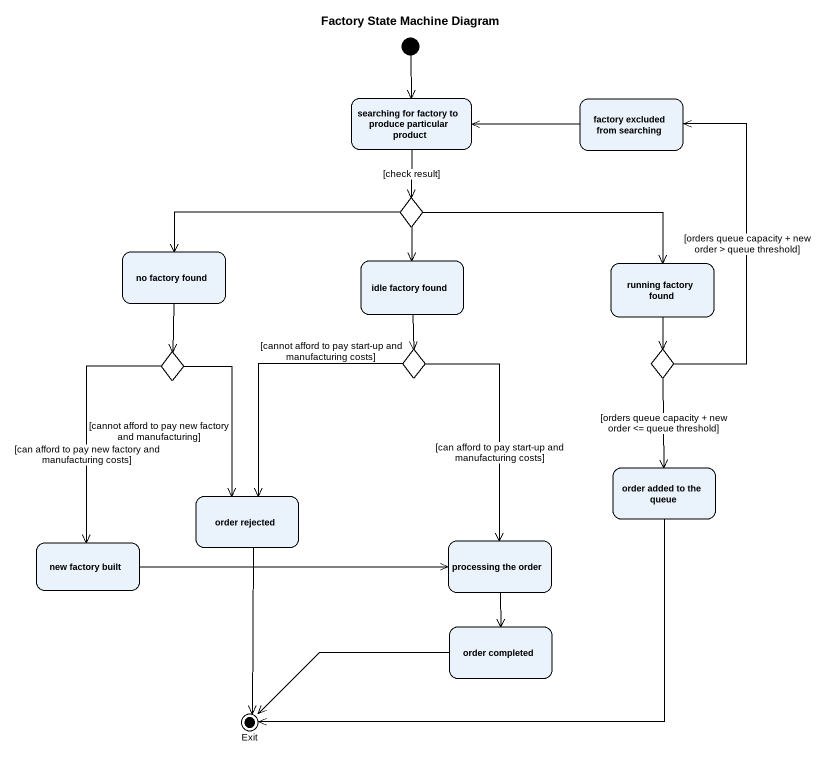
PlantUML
@startuml
title Factory State Machine Diagram
hide empty description
state "searching for factory to produce particular product" as searching_for_factory_to
state "factory excluded from searching" as factory_excluded_from
state choice1 <<choice>>
state "no factory found" as no_factory_found
state "idle factory found" as idle_factory_found
state "running factory found" as running_factory_found
state choice2 <<choice>>
state choice3 <<choice>>
state choice4 <<choice>>
state "order added to the queue" as order_added_to_the_queue
state "order rejected" as order_rejected
state "new factory built" as new_factory_built
state "processing the order" as processing_the_order
state "order completed" as order_completed
state Exit <<end>>
[*] --> searching_for_factory_to
searching_for_factory_to --> choice1 : [check result]
factory_excluded_from -left-> searching_for_factory_to
choice1 -left-> no_factory_found
choice1 --> idle_factory_found
choice1 -right-> running_factory_found
no_factory_found --> choice2
idle_factory_found --> choice3
running_factory_found --> choice4
choice2 --> order_rejected : [cannot afford to pay new factory and manufacturing]
choice2 --> new_factory_built : [can afford to pay new factory and manufacturing costs]
choice3 --> order_rejected : [cannot afford to pay start-up and manufacturing costs]
choice3 --> processing_the_order : [can afford to pay start-up and manufacturing costs]
choice4 -up-> factory_excluded_from : [orders queue capacity + new order > queue threshold]
choice4 --> order_added_to_the_queue : [orders queue capacity + new order <= queue threshold]
order_added_to_the_queue -left-> Exit
order_rejected --> Exit
new_factory_built -right-> processing_the_order
processing_the_order --> order_completed
order_completed -left-> Exit
@enduml
